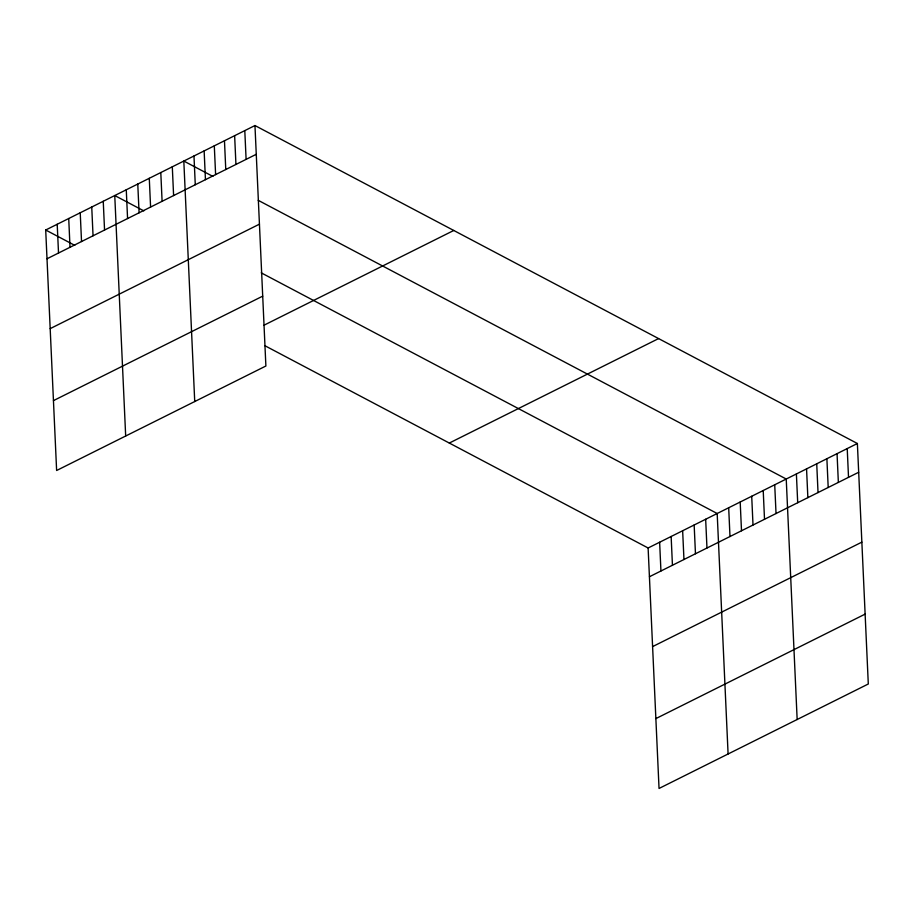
<?xml version="1.0" encoding="UTF-8"?>
<svg xmlns="http://www.w3.org/2000/svg" width="914" height="914" viewBox="0 0 914 914"><rect width="100%" height="100%" fill="white"/><g stroke="black" fill="none" stroke-linecap="round" stroke-linejoin="round"><path stroke-width="1.37" d="M254.96 125.538L265.883 366.011L56.622 470.493L45.7 230.008L254.96 125.538L857.378 443.507L868.3 683.992L659.04 788.462L648.117 547.989L264.98 345.755M47.002 258.776L256.263 154.295M50.179 328.64L259.439 224.159M53.446 400.629L262.706 296.147M264.066 325.178L453.755 230.465M449.322 443.05L658.583 338.58M648.117 547.989L857.378 443.507M649.431 576.745L858.692 472.264M652.596 646.609L861.856 542.139M655.864 718.598L865.124 614.117M212.871 176.402L183.817 161.058L194.728 401.532M258.216 200.326L786.234 479.027L797.157 719.512M143.818 210.871L114.753 195.539L125.675 436.012M261.244 272.852L717.182 513.508L728.092 753.993M45.7 230.008L74.765 245.352M847.221 448.58L848.523 477.348M837.053 453.652L838.355 482.421M826.884 458.725L828.198 487.493M816.728 463.809L818.03 492.566M806.559 468.882L807.862 497.639M796.391 473.955L797.705 502.711M774.718 484.774L776.032 513.542M763.213 490.521L764.515 519.289M751.708 496.268L753.01 525.024M740.191 502.014L741.505 530.771M728.687 507.761L729.989 536.518M705.665 519.255L706.968 548.012M694.16 525.002L695.463 553.758M682.644 530.748L683.958 559.505M671.139 536.495L672.441 565.252M659.634 542.242L660.936 570.999M244.792 130.611L246.106 159.367M234.635 135.683L235.938 164.44M224.467 140.756L225.769 169.524M214.299 145.829L215.613 174.597M204.142 150.901L205.444 179.67M193.974 155.986L195.276 184.742M172.3 166.805L173.603 195.562M160.795 172.552L162.098 201.309M149.279 178.299L150.593 207.055M137.774 184.045L139.077 212.802M126.269 189.792L127.572 218.549M103.248 201.286L104.55 230.042M91.743 207.032L93.045 235.789M80.226 212.779L81.529 241.536M68.721 218.515L70.024 247.283M57.205 224.261L58.519 253.029"/></g></svg>
